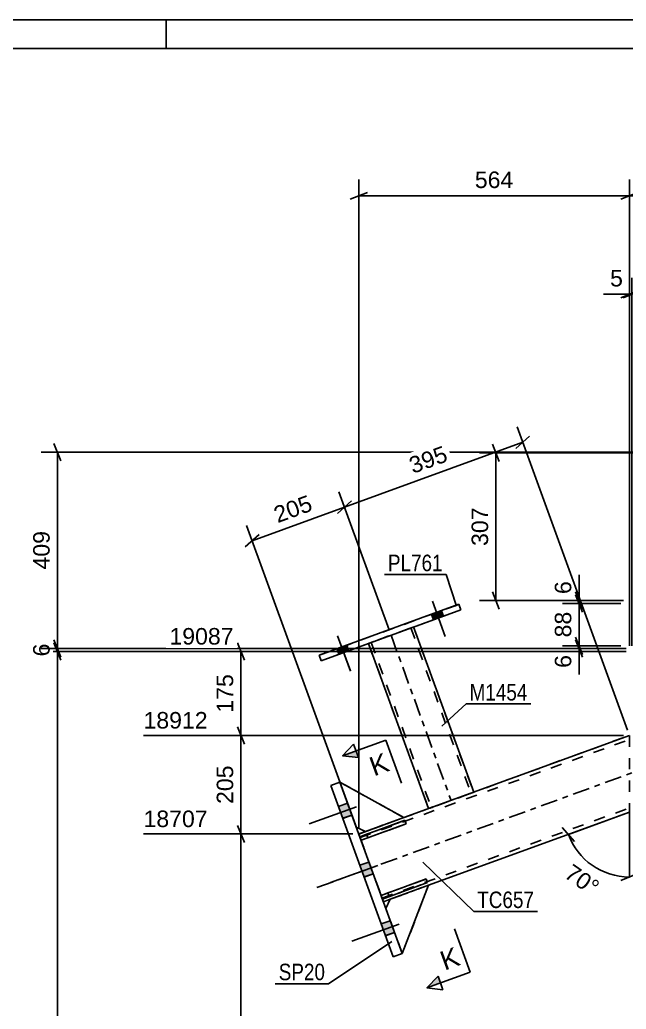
# Model space of a CAD drawing. Header units: millimetres. Extents: x -160 to 681, y -274 to 320.
# Drawn here: x 235.5 to 340.8, y 148.3 to 320 of the extents above; entities that cross this region are included whole.
import ezdxf

# ---------------------------------------------------------------- set-up
doc = ezdxf.new("R2010")
doc.units = ezdxf.units.MM
doc.linetypes.add('DXK_LINE_DOT2', pattern=[3.9198, 1.9599, -1.9599])
doc.linetypes.add('DXK_LINE_DOT3', pattern=[5.9187, 2.979, -0.9799, 0.9799, -0.9799])
doc.styles.add('Arial', font='ARIAL.TTF', dxfattribs={"height": 0.2})
doc.styles.add('Arial Narrow', font='ARIALN.TTF', dxfattribs={"height": 0.2})

# ---------------------------------------------------------------- blocks, each defined once
blk = doc.blocks.new('Unknown-284857079-1134')
at = {"color": 5, "linetype": 'Continuous'}
for p, q in [((680.94, 319.99), (-160.06, 319.99)), ((260.94, 314.99), (260.94, 319.99)), ((675.94, 314.99), (-155.06, 314.99))]:
    blk.add_line(p, q, dxfattribs=at)
blk = doc.blocks.new('Part-284857079-5117 - 5050')
at = {"color": 2, "linetype": 'Continuous'}
for p, q in [((289.52, 187.15), (291.09, 187.72)), ((289.52, 187.15), (289.52, 187.15)), ((289.52, 187.15), (289.52, 187.15)), ((289.52, 187.15), (300.35, 157.39)), ((289.52, 187.15), (300.35, 157.4)), ((291.09, 187.72), (301.92, 157.97)), ((301.92, 157.97), (300.35, 157.4)), ((300.35, 157.39), (301.92, 157.96)), ((301.92, 157.96), (301.92, 157.97)), ((301.92, 157.96), (301.92, 157.96)), ((300.35, 157.4), (300.35, 157.39))]:
    blk.add_line(p, q, dxfattribs=at)
at = {"color": 7, "linetype": 'DXK_LINE_DOT2'}
for p in [(289.52, 187.15), (291.09, 187.72), (301.92, 157.96)]:
    blk.add_line(p, (291.09, 187.72), dxfattribs=at)
blk = doc.blocks.new('Part-284857079-5155 - 5050')
at = {"color": 7, "linetype": 'DXK_LINE_DOT2'}
for p, q in [((294.36, 178.71), (341.35, 195.82)), ((341.35, 195.82), (341.35, 195.82)), ((341.35, 195.82), (341.35, 182.51)), ((294.59, 178.09), (341.35, 195.11)), ((294.59, 178.09), (341.35, 195.11)), ((298.41, 167.6), (341.35, 183.22)), ((298.41, 167.6), (341.35, 183.22)), ((302.19, 181.57), (295.54, 179.14)), ((294.36, 178.71), (294.36, 178.72)), ((294.4, 178.62), (294.36, 178.72)), ((294.36, 178.71), (294.4, 178.62)), ((294.5, 178.35), (294.4, 178.62)), ((294.4, 178.62), (294.5, 178.35)), ((294.65, 177.94), (294.5, 178.35)), ((294.5, 178.35), (294.65, 177.94)), ((294.59, 178.09), (294.59, 178.09)), ((294.59, 178.09), (294.61, 178.04)), ((294.61, 178.04), (294.59, 178.09)), ((294.61, 178.04), (294.66, 177.91)), ((294.73, 177.7), (294.61, 178.04)), ((294.65, 177.94), (298.39, 167.64)), ((294.65, 177.94), (298.36, 167.74)), ((294.66, 177.91), (294.73, 177.7)), ((294.73, 177.7), (298.27, 167.98)), ((294.73, 177.7), (298.27, 167.98)), ((306.47, 169.82), (299.81, 167.4)), ((306.47, 169.82), (299.81, 167.4)), ((298.27, 167.98), (298.39, 167.64)), ((298.34, 167.78), (298.27, 167.98)), ((298.39, 167.64), (298.34, 167.78)), ((298.51, 167.34), (298.36, 167.74)), ((298.39, 167.64), (298.41, 167.6)), ((298.41, 167.6), (298.39, 167.64)), ((298.39, 167.64), (298.51, 167.34)), ((298.41, 167.6), (298.41, 167.6)), ((298.51, 167.34), (298.6, 167.06)), ((298.6, 167.07), (298.51, 167.34)), ((298.64, 166.97), (298.6, 167.07)), ((298.6, 167.06), (298.64, 166.97)), ((298.64, 166.97), (298.64, 166.97)), ((298.64, 166.97), (298.64, 166.97))]:
    blk.add_line(p, q, dxfattribs=at)
at = {"color": 2, "linetype": 'Continuous'}
for p, q in [((341.35, 195.82), (302.19, 181.57)), ((341.35, 182.52), (306.47, 169.82)), ((341.35, 182.51), (306.47, 169.82)), ((295.54, 179.14), (294.36, 178.72)), ((299.81, 167.4), (298.64, 166.97)), ((299.81, 167.4), (298.64, 166.97))]:
    blk.add_line(p, q, dxfattribs=at)
at = {"color": 7, "linetype": 'DXK_LINE_DOT3'}
blk.add_line((287.1, 169.42), (350.75, 192.59), dxfattribs=at)
blk = doc.blocks.new('Part-284857079-5074 - 5050')
at = {"color": 7, "linetype": 'DXK_LINE_DOT2'}
for p, q in [((293.94, 179.89), (291.09, 187.72)), ((291.09, 187.72), (302.19, 181.56)), ((291.09, 187.72), (291.09, 187.72)), ((291.09, 187.72), (293.94, 179.89)), ((302.19, 181.56), (291.09, 187.72)), ((302.19, 181.56), (295.54, 179.14)), ((295.54, 179.14), (302.19, 181.56)), ((302.19, 181.56), (302.19, 181.56)), ((295.54, 179.14), (293.94, 179.89)), ((293.94, 179.89), (293.94, 179.89)), ((293.94, 179.89), (293.94, 179.89)), ((295.54, 179.14), (295.54, 179.14)), ((295.54, 179.14), (295.54, 179.14))]:
    blk.add_line(p, q, dxfattribs=at)
at = {"color": 2, "linetype": 'Continuous'}
blk.add_line((293.94, 179.89), (295.54, 179.14), dxfattribs=at)
blk = doc.blocks.new('Part-284857079-5075 - 5050')
at = {"color": 7, "linetype": 'DXK_LINE_DOT2'}
for p, q in [((306.07, 170.91), (298.24, 168.06)), ((298.47, 167.44), (306.3, 170.29)), ((299.41, 168.49), (306.07, 170.91)), ((306.3, 170.29), (299.64, 167.87)), ((306.07, 170.91), (306.3, 170.29)), ((298.24, 168.06), (299.41, 168.49)), ((299.41, 168.49), (299.64, 167.87)), ((298.24, 168.06), (298.24, 168.06)), ((298.24, 168.06), (298.47, 167.44)), ((298.24, 168.06), (298.47, 167.44)), ((299.64, 167.87), (298.47, 167.44)), ((298.47, 167.44), (298.47, 167.44)), ((298.47, 167.44), (298.47, 167.44))]:
    blk.add_line(p, q, dxfattribs=at)
blk = doc.blocks.new('Part-284857079-5076 - 5050')
at = {"color": 7, "linetype": 'DXK_LINE_DOT2'}
for p, q in [((302.37, 181.09), (294.53, 178.24)), ((294.76, 177.62), (302.59, 180.47)), ((295.71, 178.67), (302.37, 181.09)), ((302.59, 180.47), (295.94, 178.05)), ((302.37, 181.09), (302.59, 180.47)), ((294.53, 178.24), (295.71, 178.67)), ((295.71, 178.67), (295.94, 178.05)), ((294.53, 178.24), (294.53, 178.24)), ((294.53, 178.24), (294.76, 177.62)), ((294.53, 178.24), (294.76, 177.62)), ((295.94, 178.05), (294.76, 177.62)), ((294.76, 177.62), (294.76, 177.62))]:
    blk.add_line(p, q, dxfattribs=at)
blk = doc.blocks.new('Part-284857079-5077 - 5050')
at = {"color": 2, "linetype": 'Continuous'}
for p, q in [((298.24, 168.07), (306.07, 170.92)), ((306.3, 170.29), (298.47, 167.44)), ((306.3, 170.29), (306.07, 170.92)), ((298.47, 167.44), (298.24, 168.07)), ((298.47, 167.44), (299.64, 167.87))]:
    blk.add_line(p, q, dxfattribs=at)
at = {"color": 7, "linetype": 'DXK_LINE_DOT2'}
for p, q in [((306.07, 170.92), (299.41, 168.49)), ((299.64, 167.87), (306.3, 170.29)), ((299.41, 168.49), (298.24, 168.07)), ((299.64, 167.87), (299.41, 168.49)), ((298.47, 167.44), (298.24, 168.07)), ((298.24, 168.07), (298.24, 168.07)), ((298.47, 167.44), (298.47, 167.44)), ((298.47, 167.44), (298.47, 167.44))]:
    blk.add_line(p, q, dxfattribs=at)
blk = doc.blocks.new('Part-284857079-5078 - 5050')
at = {"color": 2, "linetype": 'Continuous'}
for p, q in [((294.53, 178.25), (302.37, 181.1)), ((302.59, 180.47), (294.76, 177.62)), ((302.59, 180.47), (302.37, 181.1)), ((294.76, 177.62), (294.53, 178.25)), ((294.76, 177.62), (295.94, 178.05))]:
    blk.add_line(p, q, dxfattribs=at)
at = {"color": 7, "linetype": 'DXK_LINE_DOT2'}
for p, q in [((302.37, 181.1), (295.71, 178.67)), ((295.94, 178.05), (302.59, 180.47)), ((295.71, 178.67), (294.53, 178.25)), ((295.94, 178.05), (295.71, 178.67)), ((294.76, 177.62), (294.53, 178.25)), ((294.53, 178.25), (294.53, 178.25)), ((294.76, 177.62), (294.76, 177.62)), ((294.76, 177.62), (294.76, 177.62))]:
    blk.add_line(p, q, dxfattribs=at)
blk = doc.blocks.new('Part-284857079-5083 - 5050')
at = {"color": 2, "linetype": 'Continuous'}
for p, q in [((299.81, 167.4), (306.47, 169.82)), ((301.92, 157.97), (306.47, 169.82)), ((306.47, 169.82), (306.47, 169.82)), ((299.07, 165.8), (299.81, 167.4)), ((299.81, 167.4), (299.81, 167.4)), ((301.92, 157.97), (301.92, 157.97)), ((301.92, 157.97), (301.92, 157.97)), ((301.92, 157.97), (301.92, 157.97))]:
    blk.add_line(p, q, dxfattribs=at)
at = {"color": 7, "linetype": 'DXK_LINE_DOT2'}
for p, q in [((299.81, 167.4), (306.47, 169.82)), ((301.92, 157.97), (306.47, 169.82)), ((299.07, 165.8), (299.81, 167.4)), ((299.07, 165.8), (299.07, 165.8)), ((301.92, 157.97), (299.07, 165.8)), ((299.07, 165.8), (299.07, 165.8)), ((301.92, 157.97), (299.07, 165.8)), ((301.92, 157.97), (301.92, 157.97)), ((301.92, 157.97), (301.92, 157.97))]:
    blk.add_line(p, q, dxfattribs=at)
blk = doc.blocks.new('Part-284857079-5084 - 5050')
at = {"color": 7, "linetype": 'DXK_LINE_DOT2'}
for p, q in [((306.47, 169.82), (299.81, 167.4)), ((299.81, 167.4), (306.47, 169.82)), ((301.92, 157.96), (306.47, 169.82)), ((301.92, 157.96), (306.47, 169.82)), ((306.47, 169.82), (306.47, 169.82)), ((299.81, 167.4), (299.07, 165.79)), ((299.07, 165.79), (299.81, 167.4)), ((299.81, 167.4), (299.81, 167.4)), ((301.92, 157.96), (299.07, 165.79)), ((299.07, 165.79), (299.07, 165.79)), ((301.92, 157.96), (299.07, 165.79))]:
    blk.add_line(p, q, dxfattribs=at)
at = {"color": 2, "linetype": 'Continuous'}
blk.add_line((301.92, 157.96), (301.92, 157.96), dxfattribs=at)
blk.add_line((301.92, 157.96), (301.92, 157.96), dxfattribs=at)
blk.add_line((301.92, 157.96), (301.92, 157.96), dxfattribs=at)
blk = doc.blocks.new('Part-284857079-5085 - 5050')
at = {"color": 2, "linetype": 'Continuous'}
for p, q in [((291.09, 187.72), (302.19, 181.57)), ((295.54, 179.14), (302.19, 181.57)), ((302.19, 181.57), (302.19, 181.57)), ((293.94, 179.89), (295.54, 179.14)), ((295.54, 179.14), (295.54, 179.14))]:
    blk.add_line(p, q, dxfattribs=at)
at = {"color": 7, "linetype": 'DXK_LINE_DOT2'}
for p, q in [((293.94, 179.89), (291.09, 187.72)), ((291.09, 187.72), (302.19, 181.57)), ((291.09, 187.72), (291.09, 187.72)), ((291.09, 187.72), (293.94, 179.89)), ((291.09, 187.72), (291.09, 187.72)), ((302.19, 181.57), (295.54, 179.14)), ((295.54, 179.14), (293.94, 179.89)), ((293.94, 179.89), (293.94, 179.89)), ((293.94, 179.89), (293.94, 179.89))]:
    blk.add_line(p, q, dxfattribs=at)
blk = doc.blocks.new('Bolt-284857079-5086 - 5050')
at = {"linetype": 'Continuous'}
for points in [[(293.17, 182), (292.43, 184.04), (290.86, 183.47), (291.6, 181.43)], [(293.17, 182), (292.43, 184.04), (290.86, 183.47), (291.6, 181.43)], [(293.17, 182.01), (292.43, 184.04), (290.86, 183.47), (291.6, 181.44)], [(296.87, 171.82), (296.13, 173.86), (294.57, 173.29), (295.31, 171.25)], [(296.87, 171.83), (296.13, 173.86), (294.57, 173.29), (295.31, 171.26)], [(300.58, 161.64), (299.84, 163.68), (298.27, 163.11), (299.01, 161.07)], [(300.58, 161.64), (299.84, 163.68), (298.27, 163.11), (299.01, 161.07)], [(300.58, 161.65), (299.84, 163.68), (298.27, 163.11), (299.01, 161.08)]]:
    blk.add_hatch(color=1, dxfattribs=at).paths.add_polyline_path(points)
at = {"color": 1, "linetype": 'Continuous'}
for p, q in [((292.43, 184.04), (290.86, 183.47)), ((292.43, 184.04), (290.86, 183.47)), ((292.43, 184.04), (290.86, 183.47)), ((293.97, 183.45), (285.75, 180.46)), ((293.97, 183.45), (285.75, 180.46)), ((293.97, 183.45), (285.75, 180.46)), ((293.17, 182.01), (291.6, 181.44)), ((293.17, 182), (291.6, 181.43)), ((293.17, 182), (291.6, 181.43)), ((296.13, 173.86), (294.57, 173.29)), ((296.13, 173.86), (294.57, 173.29)), ((297.68, 173.27), (289.45, 170.28)), ((297.68, 173.27), (289.45, 170.28)), ((296.87, 171.83), (295.31, 171.26)), ((296.87, 171.82), (295.31, 171.25)), ((301.38, 163.09), (293.16, 160.1)), ((299.84, 163.68), (298.27, 163.11)), ((299.84, 163.68), (298.27, 163.11)), ((299.84, 163.68), (298.27, 163.11)), ((301.38, 163.09), (293.16, 160.1)), ((301.38, 163.09), (293.16, 160.1)), ((300.58, 161.65), (299.01, 161.08)), ((300.58, 161.64), (299.01, 161.07)), ((300.58, 161.64), (299.01, 161.07))]:
    blk.add_line(p, q, dxfattribs=at)
blk = doc.blocks.new('Bolt-284857079-5088 - 5050')
at = {"linetype": 'Continuous'}
for points in [[(307.33, 215.89), (309.05, 216.52), (308.71, 217.46), (306.99, 216.83)], [(290.89, 209.9), (292.61, 210.53), (292.27, 211.47), (290.55, 210.84)]]:
    blk.add_hatch(color=1, dxfattribs=at).paths.add_polyline_path(points)
at = {"color": 1, "linetype": 'Continuous'}
for p, q in [((307.14, 219.1), (309.36, 212.99)), ((306.99, 216.83), (307.33, 215.89)), ((308.71, 217.46), (309.05, 216.52)), ((290.69, 213.12), (292.92, 207.01)), ((292.27, 211.47), (292.61, 210.53)), ((290.55, 210.84), (290.89, 209.9))]:
    blk.add_line(p, q, dxfattribs=at)
blk = doc.blocks.new('Part-284857079-5256 - 5050')
at = {"color": 2, "linetype": 'Continuous'}
for p, q in [((287.49, 209.73), (311.77, 218.57)), ((311.77, 218.57), (312.11, 217.63)), ((287.83, 208.79), (312.11, 217.63)), ((312.11, 217.62), (303.89, 214.63)), ((312.11, 217.62), (312.11, 217.63)), ((312.11, 217.62), (312.11, 217.63)), ((296.06, 211.78), (287.83, 208.79)), ((287.83, 208.79), (287.49, 209.73)), ((287.49, 209.73), (287.83, 208.79)), ((287.83, 208.79), (287.83, 208.79))]:
    blk.add_line(p, q, dxfattribs=at)
at = {"color": 7, "linetype": 'DXK_LINE_DOT2'}
for p, q in [((287.49, 209.73), (311.77, 218.56)), ((311.77, 218.56), (311.77, 218.57)), ((312.11, 217.63), (311.77, 218.56)), ((303.89, 214.63), (296.06, 211.78)), ((287.49, 209.73), (287.49, 209.73))]:
    blk.add_line(p, q, dxfattribs=at)
blk = doc.blocks.new('Part-284857079-5271 - 5050')
at = {"color": 7, "linetype": 'DXK_LINE_DOT2'}
for p, q in [((303.61, 214.54), (303.81, 214.61)), ((303.81, 214.61), (303.61, 214.54)), ((303.81, 214.61), (303.88, 214.64)), ((303.88, 214.64), (303.81, 214.61)), ((303.88, 214.64), (303.88, 214.64)), ((303.88, 214.64), (303.89, 214.64)), ((303.88, 214.64), (314.32, 185.97)), ((303.12, 214.36), (296.81, 212.07)), ((303.12, 214.36), (296.81, 212.07)), ((303.3, 214.43), (296.99, 212.13)), ((303.3, 214.43), (296.99, 212.13)), ((303.28, 214.42), (303.12, 214.36)), ((303.12, 214.36), (303.28, 214.42)), ((303.38, 214.46), (303.28, 214.42)), ((303.28, 214.42), (303.38, 214.46)), ((303.3, 214.43), (303.61, 214.54)), ((303.61, 214.54), (303.3, 214.43)), ((303.41, 214.47), (303.38, 214.46)), ((303.38, 214.46), (303.41, 214.47)), ((303.41, 214.47), (303.41, 214.47)), ((303.41, 214.47), (313.85, 185.8)), ((303.41, 214.47), (313.85, 185.8)), ((296.13, 211.82), (296.05, 211.79)), ((296.05, 211.79), (296.13, 211.82)), ((296.05, 211.79), (296.05, 211.79)), ((296.05, 211.79), (306.49, 183.12)), ((296.05, 211.79), (296.06, 211.79)), ((296.33, 211.89), (296.13, 211.82)), ((296.13, 211.82), (296.33, 211.89)), ((296.63, 212), (296.33, 211.89)), ((296.33, 211.89), (296.63, 212)), ((296.56, 211.97), (296.52, 211.96)), ((296.52, 211.96), (296.56, 211.97)), ((296.52, 211.96), (296.52, 211.96)), ((296.52, 211.96), (306.96, 183.29)), ((296.52, 211.96), (306.96, 183.29)), ((296.66, 212.01), (296.56, 211.97)), ((296.56, 211.97), (296.66, 212.01)), ((296.99, 212.13), (296.63, 212)), ((296.63, 212), (296.99, 212.13)), ((296.81, 212.07), (296.66, 212.01)), ((296.66, 212.01), (296.81, 212.07)), ((313.85, 185.8), (307.07, 183.33)), ((313.38, 185.63), (307.07, 183.33)), ((313.56, 185.69), (307.25, 183.39)), ((313.56, 185.69), (307.25, 183.39)), ((313.74, 185.76), (313.38, 185.63)), ((313.71, 185.75), (313.56, 185.69)), ((313.56, 185.69), (313.71, 185.75)), ((313.81, 185.78), (313.71, 185.75)), ((313.71, 185.75), (313.81, 185.78)), ((314.05, 185.87), (313.74, 185.76)), ((313.85, 185.8), (313.81, 185.78)), ((313.81, 185.78), (313.85, 185.8)), ((313.85, 185.8), (314.05, 185.87)), ((313.85, 185.8), (313.85, 185.8)), ((314.05, 185.87), (314.25, 185.94)), ((314.25, 185.94), (314.05, 185.87)), ((314.25, 185.94), (314.32, 185.97)), ((314.32, 185.97), (314.25, 185.94)), ((314.32, 185.97), (314.32, 185.98)), ((314.32, 185.97), (314.32, 185.97)), ((306.56, 183.14), (306.49, 183.12)), ((306.49, 183.12), (306.56, 183.14)), ((306.49, 183.12), (306.49, 183.13)), ((306.49, 183.12), (306.49, 183.12)), ((306.76, 183.22), (306.56, 183.14)), ((306.56, 183.14), (306.76, 183.22)), ((307.07, 183.33), (306.76, 183.22)), ((306.76, 183.22), (307.07, 183.33)), ((307, 183.3), (306.96, 183.29)), ((306.96, 183.29), (307, 183.3)), ((306.96, 183.29), (306.96, 183.29)), ((307.1, 183.34), (307, 183.3)), ((307, 183.3), (307.1, 183.34)), ((307.25, 183.39), (307.1, 183.34)), ((307.1, 183.34), (307.25, 183.39))]:
    blk.add_line(p, q, dxfattribs=at)
at = {"color": 2, "linetype": 'Continuous'}
for p, q in [((303.89, 214.64), (314.32, 185.98)), ((296.06, 211.79), (306.49, 183.13))]:
    blk.add_line(p, q, dxfattribs=at)
at = {"color": 7, "linetype": 'DXK_LINE_DOT3'}
blk.add_line((299.97, 213.21), (310.4, 184.54), dxfattribs=at)
blk = doc.blocks.new('Bolt-284857079-5382 - 5050')
at = {"linetype": 'Continuous'}
for points in [[(307.33, 215.89), (309.05, 216.51), (308.71, 217.45), (306.99, 216.83)], [(290.89, 209.9), (292.61, 210.53), (292.27, 211.47), (290.55, 210.84)]]:
    blk.add_hatch(color=1, dxfattribs=at).paths.add_polyline_path(points)
at = {"color": 1, "linetype": 'Continuous'}
for p, q in [((307.14, 219.1), (309.36, 212.99)), ((306.99, 216.83), (307.33, 215.89)), ((308.71, 217.45), (309.05, 216.51)), ((290.69, 213.11), (292.92, 207)), ((292.27, 211.47), (292.61, 210.53)), ((290.55, 210.84), (290.89, 209.9))]:
    blk.add_line(p, q, dxfattribs=at)
blk = doc.blocks.new('StraightDimension-284857079-5796 - 5050')
at = {"color": 7, "linetype": 'Continuous'}
for p, q in [((341.35, 211.39), (341.35, 292.3)), ((424.68, 211.39), (424.68, 292.3)), ((342.85, 290.05), (339.85, 288.85)), ((341.35, 289.45), (424.68, 289.45)), ((423.18, 288.85), (426.18, 290.05))]:
    blk.add_line(p, q, dxfattribs=at)
at = {"color": 0}
blk.add_wipeout([(388.06, 290.2), (388.06, 294.4), (377.97, 294.4), (377.97, 290.2)], dxfattribs=at)
at = {"color": 3, "style": 'Arial'}
blk.add_text('1000', height=2.865, dxfattribs=at).set_placement((378.57, 290.8))
blk = doc.blocks.new('StraightDimension-284857079-5519 - 5050')
at = {"color": 7, "linetype": 'Continuous'}
for p, q in [((242.64, 208.89), (241.44, 211.89)), ((340.77, 210.39), (239.19, 210.39)), ((242.04, 0), (242.04, 210.39))]:
    blk.add_line(p, q, dxfattribs=at)
blk = doc.blocks.new('AngleDimension-284857079-5656 - 5050')
at = {"color": 7, "linetype": 'Continuous'}
for p, q in [((330.78, 178.65), (341.35, 182.5)), ((340.41, 182.16), (330.78, 178.65)), ((341.35, 171.25), (341.35, 182.5)), ((331.85, 177.44), (329.7, 179.85)), ((339.85, 170.65), (342.85, 171.85))]:
    blk.add_line(p, q, dxfattribs=at)
blk.add_arc((341.35, 182.5), 11.25, 200, 270, dxfattribs=at)
at = {"color": 0}
blk.add_wipeout([(334.94, 167.02), (337.35, 170.46), (331.41, 174.62), (329, 171.18)], dxfattribs=at)
at = {"color": 3, "style": 'Arial'}
blk.add_text('70°', height=2.865, rotation=-35.002, dxfattribs=at).set_placement((329.84, 171.33))
blk = doc.blocks.new('StraightDimension-284857079-21020 - 5050')
at = {"color": 7, "linetype": 'Continuous'}
for p, q in [((318.77, 243.34), (317.57, 246.34)), ((383.98, 244.84), (315.32, 244.84)), ((318.17, 219.22), (318.17, 244.84)), ((317.57, 220.72), (318.77, 217.72)), ((340.35, 219.22), (315.32, 219.22))]:
    blk.add_line(p, q, dxfattribs=at)
at = {"color": 0}
blk.add_wipeout([(317.42, 235.97), (313.22, 235.97), (313.22, 228.1), (317.42, 228.1)], dxfattribs=at)
at = {"color": 3, "style": 'Arial'}
blk.add_text('307', height=2.865, rotation=90.0002, dxfattribs=at).set_placement((316.82, 228.7))
blk = doc.blocks.new('StraightDimension-284857079-14776 - 5050')
at = {"color": 7, "linetype": 'Continuous'}
for p, q in [((340.35, 195.82), (256.99, 195.82)), ((274.51, 194.32), (273.31, 197.32)), ((273.91, 178.72), (273.91, 195.82)), ((293.36, 178.72), (256.99, 178.72)), ((273.31, 180.22), (274.51, 177.22))]:
    blk.add_line(p, q, dxfattribs=at)
at = {"color": 0, "linetype": 'Continuous'}
blk.add_wipeout([(268.71, 196.42), (268.71, 200.62), (256.39, 200.62), (256.39, 196.42)], dxfattribs=at)
at = {"color": 0}
blk.add_wipeout([(273.16, 191.2), (268.96, 191.2), (268.96, 183.33), (273.16, 183.33)], dxfattribs=at)
at = {"color": 3, "linetype": 'Continuous', "style": 'Arial'}
blk.add_text('18912', height=2.865, dxfattribs=at).set_placement((256.99, 197.02))
at = {"color": 3, "style": 'Arial'}
blk.add_text('205', height=2.865, rotation=90.0002, dxfattribs=at).set_placement((272.56, 183.93))
blk = doc.blocks.new('StraightDimension-284857079-14736 - 5050')
at = {"color": 7, "linetype": 'Continuous'}
for p, q in [((332.02, 212.89), (333.22, 209.89)), ((339.85, 211.39), (329.77, 211.39)), ((333.22, 209.39), (332.02, 212.39)), ((332.62, 210.89), (332.62, 211.39)), ((340.35, 210.89), (329.77, 210.89))]:
    blk.add_line(p, q, dxfattribs=at)
at = {"color": 0}
blk.add_wipeout([(331.87, 210.36), (327.67, 210.36), (327.67, 206.94), (331.87, 206.94)], dxfattribs=at)
at = {"color": 7, "linetype": 'Continuous'}
blk.add_line((332.62, 210.89), (332.62, 206.41), dxfattribs=at)
blk.add_line((332.62, 210.89), (332.62, 206.41), dxfattribs=at)
at = {"color": 3, "style": 'Arial'}
blk.add_text('6', height=2.87, rotation=90.0002, dxfattribs=at).set_placement((331.27, 207.54))
blk = doc.blocks.new('StraightDimension-284857079-5524 - 5050')
at = {"color": 7, "linetype": 'Continuous'}
for p, q in [((241.44, 212.39), (242.64, 209.39)), ((242.64, 208.89), (241.44, 211.89)), ((340.77, 210.89), (239.19, 210.89)), ((340.77, 210.39), (239.19, 210.39)), ((242.04, 210.39), (242.04, 210.89))]:
    blk.add_line(p, q, dxfattribs=at)
at = {"color": 0}
blk.add_wipeout([(241.29, 212.36), (237.09, 212.36), (237.09, 208.93), (241.29, 208.93)], dxfattribs=at)
at = {"color": 3, "style": 'Arial'}
blk.add_text('6', height=2.87, rotation=90.0002, dxfattribs=at).set_placement((240.69, 209.53))
blk = doc.blocks.new('StraightDimension-284857079-5530 - 5050')
at = {"color": 7, "linetype": 'Continuous'}
for p, q in [((242.64, 243.49), (241.44, 246.49)), ((380.43, 244.99), (239.19, 244.99)), ((242.04, 210.89), (242.04, 244.99)), ((241.44, 212.39), (242.64, 209.39)), ((340.77, 210.89), (239.19, 210.89))]:
    blk.add_line(p, q, dxfattribs=at)
at = {"color": 0}
blk.add_wipeout([(241.29, 231.88), (237.09, 231.88), (237.09, 224.01), (241.29, 224.01)], dxfattribs=at)
at = {"color": 3, "style": 'Arial'}
blk.add_text('409', height=2.865, rotation=90.0002, dxfattribs=at).set_placement((240.69, 224.61))
blk = doc.blocks.new('StraightDimension-284857079-5600 - 5050')
at = {"color": 7, "linetype": 'Continuous'}
for p, q in [((341.35, 211.39), (341.35, 275.22)), ((341.77, 211.39), (341.77, 275.22)), ((339.85, 271.77), (342.85, 272.97)), ((343.27, 272.97), (340.27, 271.77)), ((341.35, 272.37), (341.77, 272.37))]:
    blk.add_line(p, q, dxfattribs=at)
at = {"color": 0}
blk.add_wipeout([(340.82, 273.12), (340.82, 277.32), (337.4, 277.32), (337.4, 273.12)], dxfattribs=at)
at = {"color": 7, "linetype": 'Continuous'}
blk.add_line((341.35, 272.37), (336.88, 272.37), dxfattribs=at)
blk.add_line((341.35, 272.37), (336.88, 272.37), dxfattribs=at)
at = {"color": 3, "style": 'Arial'}
blk.add_text('5', height=2.87, dxfattribs=at).set_placement((338, 273.72))
blk = doc.blocks.new('StraightDimension-284857079-5792 - 5050')
at = {"color": 7, "linetype": 'Continuous'}
for p, q in [((294.36, 179.72), (294.36, 292.3)), ((341.35, 211.39), (341.35, 292.3)), ((295.86, 290.05), (292.86, 288.85)), ((294.36, 289.45), (341.35, 289.45)), ((339.85, 288.85), (342.85, 290.05))]:
    blk.add_line(p, q, dxfattribs=at)
at = {"color": 0}
blk.add_wipeout([(321.79, 290.2), (321.79, 294.4), (313.92, 294.4), (313.92, 290.2)], dxfattribs=at)
at = {"color": 3, "style": 'Arial'}
blk.add_text('564', height=2.865, dxfattribs=at).set_placement((314.52, 290.8))
blk = doc.blocks.new('StraightDimension-284857079-14734 - 5050')
at = {"color": 7, "linetype": 'Continuous'}
for p, q in [((332.02, 220.72), (333.22, 217.72)), ((333.22, 217.22), (332.02, 220.22)), ((340.35, 219.22), (329.77, 219.22)), ((339.85, 218.72), (329.77, 218.72)), ((332.62, 218.72), (332.62, 219.22))]:
    blk.add_line(p, q, dxfattribs=at)
at = {"color": 0}
blk.add_wipeout([(331.87, 223.17), (327.67, 223.17), (327.67, 219.75), (331.87, 219.75)], dxfattribs=at)
at = {"color": 7, "linetype": 'Continuous'}
blk.add_line((332.62, 219.22), (332.62, 223.69), dxfattribs=at)
blk.add_line((332.62, 219.22), (332.62, 223.69), dxfattribs=at)
at = {"color": 3, "style": 'Arial'}
blk.add_text('6', height=2.87, rotation=90.0002, dxfattribs=at).set_placement((331.27, 220.35))
blk = doc.blocks.new('StraightDimension-284857079-22752 - 5050')
at = {"color": 7, "linetype": 'Continuous'}
for p, q in [((341.01, 196.76), (321.86, 249.37)), ((321.63, 245.62), (324.04, 247.77)), ((291.88, 235.43), (322.83, 246.69)), ((299.63, 214.15), (290.91, 238.11)), ((293.09, 236.51), (290.68, 234.35))]:
    blk.add_line(p, q, dxfattribs=at)
at = {"color": 0}
blk.add_wipeout([(310.8, 243.11), (309.36, 247.06), (301.97, 244.37), (303.4, 240.42)], dxfattribs=at)
at = {"color": 3, "style": 'Arial'}
blk.add_text('395', height=2.865, rotation=20.002, dxfattribs=at).set_placement((303.76, 241.19))
blk = doc.blocks.new('StraightDimension-284857079-14735 - 5050')
at = {"color": 7, "linetype": 'Continuous'}
for p, q in [((332.02, 220.22), (333.22, 217.22)), ((339.85, 218.72), (329.77, 218.72)), ((332.62, 211.39), (332.62, 218.72)), ((333.22, 209.89), (332.02, 212.89)), ((339.85, 211.39), (329.77, 211.39))]:
    blk.add_line(p, q, dxfattribs=at)
at = {"color": 0}
blk.add_wipeout([(331.87, 217.88), (327.67, 217.88), (327.67, 212.23), (331.87, 212.23)], dxfattribs=at)
at = {"color": 3, "style": 'Arial'}
blk.add_text('88', height=2.865, rotation=90.0002, dxfattribs=at).set_placement((331.27, 212.83))
blk = doc.blocks.new('StraightDimension-284857079-14775 - 5050')
at = {"color": 7, "linetype": 'Continuous'}
for p, q in [((274.51, 208.89), (273.31, 211.89)), ((340.35, 210.39), (261.49, 210.39)), ((273.91, 195.82), (273.91, 210.39)), ((340.35, 195.82), (256.99, 195.82)), ((273.31, 197.32), (274.51, 194.32))]:
    blk.add_line(p, q, dxfattribs=at)
at = {"color": 0, "linetype": 'Continuous'}
blk.add_wipeout([(273.21, 210.99), (273.21, 215.19), (260.89, 215.19), (260.89, 210.99)], dxfattribs=at)
at = {"color": 0}
blk.add_wipeout([(273.16, 207.04), (268.96, 207.04), (268.96, 199.17), (273.16, 199.17)], dxfattribs=at)
at = {"color": 3, "linetype": 'Continuous', "style": 'Arial'}
blk.add_text('19087', height=2.865, dxfattribs=at).set_placement((261.49, 211.59))
at = {"color": 3, "style": 'Arial'}
blk.add_text('175', height=2.865, rotation=90.0002, dxfattribs=at).set_placement((272.56, 199.77))
blk = doc.blocks.new('StraightDimension-284857079-14777 - 5050')
at = {"color": 7, "linetype": 'Continuous'}
for p, q in [((293.36, 178.72), (256.99, 178.72)), ((274.51, 177.22), (273.31, 180.22)), ((273.91, 89.23), (273.91, 178.72)), ((273.31, 90.73), (274.51, 87.73)), ((340.35, 89.23), (261.49, 89.23))]:
    blk.add_line(p, q, dxfattribs=at)
at = {"color": 0, "linetype": 'Continuous'}
blk.add_wipeout([(268.71, 179.32), (268.71, 183.52), (256.39, 183.52), (256.39, 179.32)], dxfattribs=at)
at = {"color": 0}
blk.add_wipeout([(273.16, 139.02), (268.96, 139.02), (268.96, 128.93), (273.16, 128.93)], dxfattribs=at)
at = {"color": 3, "linetype": 'Continuous', "style": 'Arial'}
blk.add_text('18707', height=2.865, dxfattribs=at).set_placement((256.99, 179.92))
at = {"color": 3, "style": 'Arial'}
blk.add_text('3120', height=2.865, rotation=90.0002, dxfattribs=at).set_placement((272.56, 129.53))
blk = doc.blocks.new('StraightDimension-284857079-22753 - 5050')
at = {"color": 7, "linetype": 'Continuous'}
for p, q in [((299.63, 214.15), (290.91, 238.11)), ((275.85, 229.59), (291.88, 235.43)), ((290.68, 234.35), (293.09, 236.51)), ((294.02, 179.66), (274.87, 232.27)), ((277.05, 230.67), (274.64, 228.52))]:
    blk.add_line(p, q, dxfattribs=at)
at = {"color": 0}
blk.add_wipeout([(287.31, 234.56), (285.87, 238.51), (278.47, 235.82), (279.91, 231.87)], dxfattribs=at)
at = {"color": 3, "style": 'Arial'}
blk.add_text('205', height=2.865, rotation=20.002, dxfattribs=at).set_placement((280.27, 232.64))
blk = doc.blocks.new('SectionMark-284857079-5848 - 5050')
at = {"linetype": 'Continuous'}
for points in [[(293.9, 193.14), (294.33, 191.97), (291.55, 192.29)], [(308.13, 154.05), (308.56, 152.87), (306.21, 152.02)]]:
    blk.add_hatch(color=6, dxfattribs=at).paths.add_polyline_path(points)
at = {"color": 6, "linetype": 'Continuous'}
for p, q in [((291.55, 192.29), (293.47, 194.32)), ((294.33, 191.97), (293.47, 194.32)), ((291.55, 192.29), (294.33, 191.97)), ((306.21, 152.02), (308.13, 154.05)), ((308.13, 154.05), (308.99, 151.7)), ((308.99, 151.7), (306.21, 152.02))]:
    blk.add_line(p, q, dxfattribs=at)
at = {"color": 0, "linetype": 'Continuous'}
for points in [[(299.92, 189.75), (298.73, 193.04), (295.8, 191.97), (297, 188.69)], [(312.19, 156.06), (310.99, 159.35), (308.07, 158.28), (309.27, 154.99)]]:
    blk.add_wipeout(points, dxfattribs=at)
at = {"color": 6, "linetype": 'Continuous'}
for p, q in [((299.07, 195.02), (291.55, 192.29)), ((299.07, 195.02), (301.8, 187.51)), ((313.73, 154.76), (310.99, 162.27)), ((313.73, 154.76), (306.21, 152.02))]:
    blk.add_line(p, q, dxfattribs=at)
at = {"color": 3, "linetype": 'Continuous', "style": 'Arial'}
for p in [(297, 188.69), (309.27, 154.99)]:
    blk.add_text('K', height=3.34, rotation=20.0077, dxfattribs=at).set_placement(p)
blk = doc.blocks.new('Mark-284857079-22689 - 5050')
at = {"color": 0}
blk.add_wipeout([(324.81, 165.87), (324.81, 168.87), (314.94, 168.87), (314.94, 165.87)], dxfattribs=at)
blk.add_wipeout([(324.81, 165.87), (324.81, 168.87), (314.94, 168.87), (314.94, 165.87)], dxfattribs=at)
at = {"color": 30, "linetype": 'Continuous'}
for p, q in [((305.51, 173.82), (314.34, 165.27)), ((314.34, 165.27), (325.41, 165.27))]:
    blk.add_line(p, q, dxfattribs=at)
at = {"color": 3, "style": 'Arial Narrow'}
blk.add_text('TC657', height=2.863, dxfattribs=at).set_placement((314.94, 165.87))
blk = doc.blocks.new('Mark-284857079-5113 - 5050')
at = {"color": 0}
blk.add_wipeout([(288.51, 153.35), (288.51, 156.35), (280.47, 156.35), (280.47, 153.35)], dxfattribs=at)
blk.add_wipeout([(288.51, 153.35), (288.51, 156.35), (280.47, 156.35), (280.47, 153.35)], dxfattribs=at)
at = {"color": 30, "linetype": 'Continuous'}
for p in [(300.1, 160.04), (279.87, 152.75)]:
    blk.add_line(p, (289.11, 152.75), dxfattribs=at)
at = {"color": 3, "style": 'Arial Narrow'}
blk.add_text('SP20', height=2.863, dxfattribs=at).set_placement((280.47, 153.35))
blk = doc.blocks.new('Mark-284857079-5252 - 5050')
at = {"color": 0}
blk.add_wipeout([(308.93, 224.32), (308.93, 227.32), (299.43, 227.32), (299.43, 224.32)], dxfattribs=at)
blk.add_wipeout([(308.93, 224.32), (308.93, 227.32), (299.43, 227.32), (299.43, 224.32)], dxfattribs=at)
at = {"color": 30, "linetype": 'Continuous'}
for p in [(298.83, 223.72), (311.35, 218.24)]:
    blk.add_line(p, (309.53, 223.72), dxfattribs=at)
at = {"color": 3, "style": 'Arial Narrow'}
blk.add_text('PL761', height=2.863, dxfattribs=at).set_placement((299.43, 224.32))
blk = doc.blocks.new('Mark-284857079-5267 - 5050')
at = {"color": 0}
blk.add_wipeout([(323.66, 201.88), (323.66, 204.88), (313.61, 204.88), (313.61, 201.88)], dxfattribs=at)
blk.add_wipeout([(323.66, 201.88), (323.66, 204.88), (313.61, 204.88), (313.61, 201.88)], dxfattribs=at)
at = {"color": 30, "linetype": 'Continuous'}
for p, q in [((308.79, 197.44), (313.01, 201.28)), ((313.01, 201.28), (324.26, 201.28))]:
    blk.add_line(p, q, dxfattribs=at)
at = {"color": 3, "style": 'Arial Narrow'}
blk.add_text('M1454', height=2.863, dxfattribs=at).set_placement((313.61, 201.88))

msp = doc.modelspace()

# ---------------------------------------------------------------- block references
for name in ['Unknown-284857079-1134', 'Part-284857079-5256 - 5050', 'Bolt-284857079-5088 - 5050', 'Bolt-284857079-5382 - 5050', 'Part-284857079-5271 - 5050', 'Part-284857079-5155 - 5050', 'Part-284857079-5117 - 5050', 'Part-284857079-5074 - 5050', 'Part-284857079-5085 - 5050', 'Bolt-284857079-5086 - 5050', 'Part-284857079-5078 - 5050', 'Part-284857079-5076 - 5050', 'Part-284857079-5077 - 5050', 'Part-284857079-5075 - 5050', 'Part-284857079-5083 - 5050', 'Part-284857079-5084 - 5050']:
    msp.add_blockref(name, (0, 0))

# ---------------------------------------------------------------- next in the draw order: block references
msp.add_blockref('StraightDimension-284857079-5796 - 5050', (0, 0))

# ---------------------------------------------------------------- next in the draw order: block references
for name in ['StraightDimension-284857079-21020 - 5050', 'StraightDimension-284857079-5519 - 5050']:
    msp.add_blockref(name, (0, 0))

# ---------------------------------------------------------------- next in the draw order: block references
for name in ['StraightDimension-284857079-14736 - 5050', 'AngleDimension-284857079-5656 - 5050']:
    msp.add_blockref(name, (0, 0))

# ---------------------------------------------------------------- next in the draw order: block references
for name in ['StraightDimension-284857079-5524 - 5050', 'StraightDimension-284857079-14776 - 5050']:
    msp.add_blockref(name, (0, 0))

# ---------------------------------------------------------------- next in the draw order: block references
msp.add_blockref('StraightDimension-284857079-5530 - 5050', (0, 0))

# ---------------------------------------------------------------- next in the draw order: block references
msp.add_blockref('StraightDimension-284857079-5600 - 5050', (0, 0))

# ---------------------------------------------------------------- next in the draw order: block references
msp.add_blockref('StraightDimension-284857079-5792 - 5050', (0, 0))

# ---------------------------------------------------------------- next in the draw order: block references
for name in ['StraightDimension-284857079-14734 - 5050', 'StraightDimension-284857079-14777 - 5050']:
    msp.add_blockref(name, (0, 0))

# ---------------------------------------------------------------- next in the draw order: block references
msp.add_blockref('StraightDimension-284857079-22752 - 5050', (0, 0))

# ---------------------------------------------------------------- next in the draw order: block references
msp.add_blockref('StraightDimension-284857079-14735 - 5050', (0, 0))

# ---------------------------------------------------------------- next in the draw order: block references
msp.add_blockref('StraightDimension-284857079-14775 - 5050', (0, 0))

# ---------------------------------------------------------------- next in the draw order: block references
for name in ['StraightDimension-284857079-22753 - 5050', 'Mark-284857079-5267 - 5050']:
    msp.add_blockref(name, (0, 0))

# ---------------------------------------------------------------- next in the draw order: block references
for name in ['Mark-284857079-5252 - 5050', 'SectionMark-284857079-5848 - 5050']:
    msp.add_blockref(name, (0, 0))

# ---------------------------------------------------------------- next in the draw order: block references
for name in ['Mark-284857079-22689 - 5050', 'Mark-284857079-5113 - 5050']:
    msp.add_blockref(name, (0, 0))

doc.saveas('drawing.dxf')
